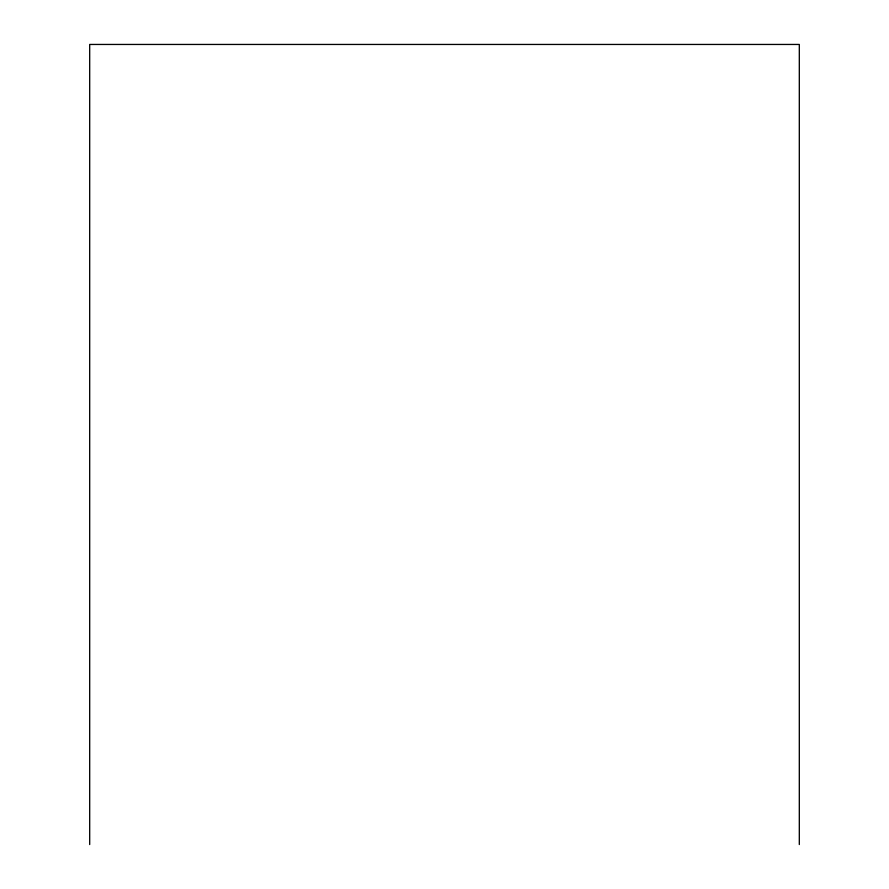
<?xml version="1.0" encoding="UTF-8"?>
<svg xmlns="http://www.w3.org/2000/svg" width="889" height="889" viewBox="0 0 889 889"><rect width="100%" height="100%" fill="white"/><g stroke="black" fill="none" stroke-linecap="round" stroke-linejoin="round"><path stroke-width="1.33" d="M799.311 844.55L799.311 44.45L89.689 44.45L89.689 844.55"/></g></svg>
